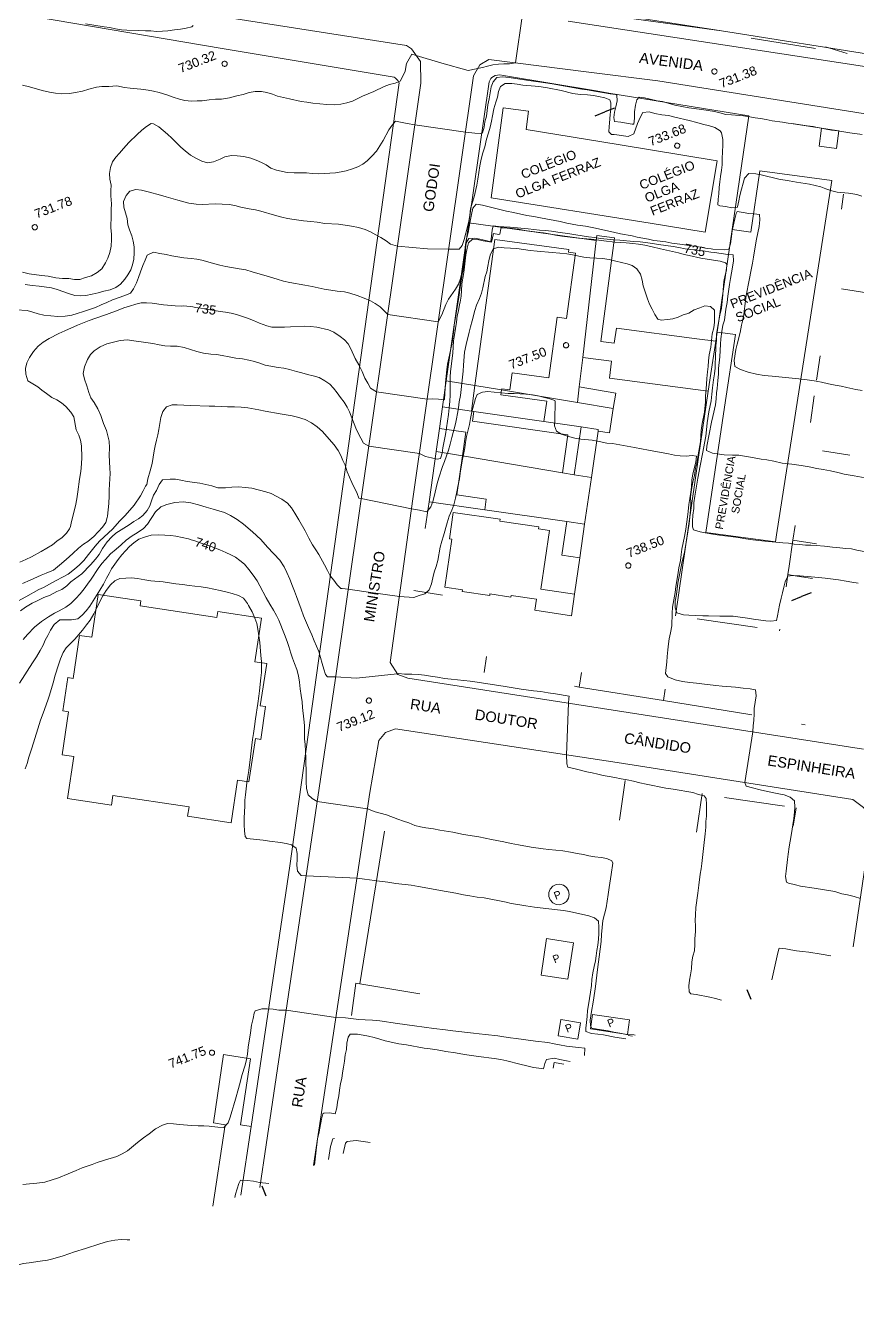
# Model space of a CAD drawing. Header units: millimetres. Extents: x 348 to 2201, y 118 to 1049.
# Drawn here: x 885 to 1044, y 241.7 to 485.9 of the extents above; entities that cross this region are included whole.
import ezdxf
from ezdxf.enums import TextEntityAlignment as Align

# ---------------------------------------------------------------- set-up
doc = ezdxf.new("R2010")
doc.units = ezdxf.units.MM
for name, color, linetype, lineweight in [('100_SIST_VIARIO_MEIO_FIO', 1, 'Continuous', 18), ('108_SEP_FIS_CANT_CENT_ILHA', 7, 'Continuous', 18), ('144_P_DUPLA_ASF_TOP', 7, 'Continuous', 18), ('160_P_SIMP_ASF_TOP', 7, 'Continuous', 18), ('206_MURO_E_MURO_ARRIMO', 7, 'Continuous', 18), ('216_EDIF_NOTAVEL', 2, 'Continuous', 18), ('218_EDIF_NOTAVEL_TOP', 7, 'Continuous', 18), ('220_PISCINA_TOP', 4, 'Continuous', 18), ('600_CURVA_MESTRA', 14, 'Continuous', 18), ('602_CURVA_MESTRA_TOP', 24, 'Continuous', 18), ('604_CURVA_INTERM', 7, 'Continuous', 18), ('606_PTO_COTADO', 9, 'Continuous', 18), ('608_PTO_COTADO_INTERVIA', 9, 'Continuous', 18), ('624_SEGM_CURVA_MESTRA', 14, 'Continuous', 18), ('626_SEGM_CURVA_INTERM', 7, 'Continuous', 18)]:
    doc.layers.add(name, color=color, linetype=linetype, lineweight=lineweight)
doc.layers.add('910_COORD_UTM_COR_ALEGRE', color=7, linetype='Continuous')
doc.styles.add('Style-Arial', font='arial.ttf')

# ---------------------------------------------------------------- blocks, each defined once
blk = doc.blocks.new('SP09')
at = {"color": 0, "linetype": 'Continuous'}
blk.add_lwpolyline([(-0.03, -0.51), (-0.14, -0.49), (-0.24, -0.46), (-0.31, -0.42), (-0.35, -0.39), (-0.42, -0.31), (-0.47, -0.24), (-0.51, -0.15), (-0.52, -0.09), (-0.52, 0.03), (-0.51, 0.11), (-0.48, 0.2), (-0.44, 0.27), (-0.4, 0.33), (-0.32, 0.39), (-0.23, 0.44), (-0.15, 0.48), (-0.1, 0.48), (-0.03, 0.48), (0.08, 0.48), (0.19, 0.44), (0.27, 0.4), (0.35, 0.32), (0.41, 0.23), (0.46, 0.11), (0.48, 0.03), (0.48, -0.03), (0.47, -0.08), (0.44, -0.21), (0.38, -0.3), (0.31, -0.38), (0.23, -0.44), (0.1, -0.49), (0.02, -0.51)], close=True, dxfattribs=at)
blk = doc.blocks.new('SP10')
at = {"color": 0, "linetype": 'Continuous'}
blk.add_lwpolyline([(-0.03, -0.51), (-0.14, -0.49), (-0.24, -0.46), (-0.31, -0.42), (-0.35, -0.39), (-0.42, -0.31), (-0.47, -0.24), (-0.51, -0.15), (-0.52, -0.09), (-0.52, 0.03), (-0.51, 0.11), (-0.48, 0.2), (-0.44, 0.27), (-0.4, 0.33), (-0.32, 0.39), (-0.23, 0.44), (-0.15, 0.48), (-0.1, 0.48), (-0.03, 0.48), (0.08, 0.48), (0.19, 0.44), (0.27, 0.4), (0.35, 0.32), (0.41, 0.23), (0.46, 0.11), (0.48, 0.03), (0.48, -0.03), (0.47, -0.08), (0.44, -0.21), (0.38, -0.3), (0.31, -0.38), (0.23, -0.44), (0.1, -0.49), (0.02, -0.51)], close=True, dxfattribs=at)

msp = doc.modelspace()

# ---------------------------------------------------------------- linework, layer by layer
at = {"layer": '100_SIST_VIARIO_MEIO_FIO'}
for points in [[(929.78, 263.75), (932.23, 280.01), (944.18, 360.62), (960.6, 474.84), (960.49, 478.97), (958.79, 481.38), (957.86, 482.03), (917.1, 488.39)], [(992.65, 476.95), (973.57, 479.35), (971.87, 478.34), (970.67, 476.24), (959.04, 395.35), (954.73, 364.11), (956.17, 361.79), (958.08, 361.11), (1045.14, 347.55)], [(1062.22, 438.38), (1065.43, 460.13), (1064.79, 463.21), (1063.59, 465.31), (1061.89, 466.39), (1005.87, 475.28), (992.65, 476.95)], [(950.86, 339.26), (952.57, 349.19), (953.84, 350.72), (955.75, 351.41), (998.09, 344.96), (1043.14, 337.87), (1045.16, 336.37), (1046.09, 334.64), (1046.4, 331.33), (1043.2, 309.76)], [(940.06, 267.92), (950.86, 339.26)]]:
    msp.add_lwpolyline(points, dxfattribs=at)
at = {"layer": '108_SEP_FIS_CANT_CENT_ILHA'}
for points in [[(987.53, 489.56), (1018.06, 484.84)], [(987.75, 489.02), (1018.06, 484.84)], [(1018.06, 484.84), (1048.56, 480), (1065.28, 476.73), (1065.75, 475.64), (1050.36, 477.25), (988.7, 486.67)], [(1035.97, 481.47), (1023.72, 483.42)], [(1042.07, 480.5), (1037.9, 481.76)]]:
    msp.add_lwpolyline(points, dxfattribs=at)
at = {"layer": '206_MURO_E_MURO_ARRIMO'}
for p, q in [((685.45, 521.71), (922.61, 481.48)), ((922.61, 481.48), (955.11, 476.08)), ((955.11, 476.08), (955.48, 475.97)), ((974.79, 476.3), (974.13, 475.94)), ((975.24, 476.39), (974.79, 476.3)), ((975.65, 476.45), (975.24, 476.39)), ((976.38, 476.29), (975.65, 476.45)), ((994.11, 473.35), (976.38, 476.29)), ((956.46, 474.9), (939.48, 353.42)), ((955.48, 475.97), (955.64, 475.88)), ((955.64, 475.88), (955.84, 475.7)), ((955.84, 475.7), (956.01, 475.54)), ((956.01, 475.54), (956.15, 475.38)), ((956.15, 475.38), (956.46, 474.9)), ((973.61, 475.09), (969.73, 448.17)), ((973.97, 475.75), (973.61, 475.09)), ((974.13, 475.94), (973.97, 475.75)), ((996.47, 472.96), (994.11, 473.35)), ((1023.27, 468.57), (996.47, 472.96)), ((1037.14, 466.26), (1031.73, 467.08)), ((969.73, 448.17), (968.52, 439.71)), ((968.52, 439.71), (965.42, 417.95)), ((965.42, 417.95), (964.71, 412.96)), ((964.13, 408.83), (963.5, 404.42)), ((963.5, 404.42), (962.14, 394.83)), ((962.14, 394.83), (961.41, 389.73)), ((989.97, 359.54), (990.85, 359.4)), ((990.85, 359.4), (1006.93, 356.81)), ((1006.93, 356.81), (1023.83, 354.08)), ((939.48, 353.42), (935.54, 325.21)), ((1033.34, 352.29), (1034.01, 352.18)), ((1018.63, 338.3), (1030.05, 336.6)), ((948.95, 302.68), (953.65, 331.83)), ((935.54, 325.21), (928.13, 275.38)), ((947.33, 296.61), (948.18, 302.81)), ((948.18, 302.81), (948.95, 302.68)), ((942.95, 269.09), (943.29, 271.57)), ((943.29, 271.57), (943.74, 273.02)), ((943.74, 273.02), (944.11, 273.08))]:
    msp.add_line(p, q, dxfattribs=at)
for points in [[(1020.07, 446.86), (1023.27, 468.57)], [(1040.94, 450.74), (1041.35, 453.62)], [(969.73, 448.17), (994.06, 444.79)], [(1040.97, 435.54), (1046.98, 434.6)], [(1016.92, 425.51), (1017.17, 427.24)], [(991.5, 422.41), (990.85, 416.77)], [(1036.2, 418.05), (1036.89, 422.73)], [(970.91, 417.04), (965.42, 417.95)], [(990.51, 413.78), (976.01, 416.19)], [(1009.27, 373.02), (1013.65, 403.32), (1015.51, 415.96)], [(1035.76, 415.07), (1035.01, 409.97)], [(997.32, 412.64), (996.64, 407.97), (994.44, 408.29)], [(984.09, 410.16), (991.2, 409.13)], [(963.5, 404.42), (968.51, 403.58)], [(1042.54, 403.71), (1037.31, 404.53)], [(962.14, 394.83), (972.78, 393.29)], [(1032.11, 390.31), (1031.69, 387.47)], [(1031.69, 387.47), (1030.96, 382.5)], [(1036.19, 386.77), (1031.69, 387.47)], [(990.95, 384.1), (989.94, 377.17)], [(1030.72, 380.89), (1030.38, 378.54)], [(1030.96, 382.5), (1030.72, 380.89)], [(1030.72, 380.89), (1031.68, 380.74)], [(1031.68, 380.74), (1035.44, 380.15)], [(959.23, 377.83), (964.72, 376.95)], [(1024.83, 370.77), (1013.41, 372.42)], [(1029.19, 370.48), (1029.14, 370.15)], [(973.12, 365.24), (972.68, 362.16)], [(990.85, 359.4), (991.25, 362.15)], [(1006.93, 356.81), (1007.24, 358.98)], [(998.51, 333.93), (999.63, 341.52)], [(1013.26, 331.67), (1014.35, 339.03)], [(1031.75, 332.79), (1032.27, 336.29)], [(948.95, 302.68), (960.4, 300.73)], [(1001.04, 292.66), (1000.19, 292.78)]]:
    msp.add_lwpolyline(points, dxfattribs=at)
at = {"layer": '216_EDIF_NOTAVEL'}
for points in [[(1004.37, 448.06), (974.04, 452.9), (976.33, 470.16)], [(976.33, 470.16), (981.16, 469.52), (980.69, 465.96), (998.27, 463.09)], [(998.27, 463.09), (1017.23, 459.99), (1014.88, 446.38), (1004.37, 448.06)], [(1028.52, 388.51), (1039.13, 456.26), (1025.37, 458.09), (1023.62, 446.38), (1020.07, 446.86)], [(1020.07, 446.86), (1017.17, 427.24), (1020.69, 426.78), (1018.62, 412.92)], [(1016.01, 419.36), (1015.51, 415.96), (996.62, 418.46), (997.04, 421.68), (991.5, 422.41), (994.06, 444.79), (994.19, 445.75), (997.59, 445.3), (994.96, 425.48), (997.55, 425.13), (997.94, 428.03), (1013.32, 425.98)], [(1013.32, 425.98), (1016.92, 425.51)], [(1016.92, 425.51), (1016.01, 419.36)], [(1018.62, 412.92), (1015.05, 388.95), (1028.32, 387.19), (1028.52, 388.51)], [(926.19, 262.29), (928.13, 275.38), (926.14, 275.68), (928.05, 288.34), (922.89, 289.12), (920.93, 276.08), (923.21, 275.73), (920.86, 260.13)]]:
    msp.add_lwpolyline(points, dxfattribs=at)
for points in [[(1037.14, 466.26), (1040.48, 465.76), (1040.03, 462.34), (1036.68, 462.79)], [(970.91, 417.04), (976.01, 416.19), (976.04, 416.41), (977.61, 416.19), (978.06, 419.45), (985.02, 418.5), (986.6, 430.08), (988.41, 429.83), (990.12, 442.35), (988.81, 442.53), (988.88, 443.06), (974.74, 444.99)], [(970.24, 412.16), (970.72, 412.09), (984.09, 410.16), (984.63, 414.04), (975.88, 415.24), (976.01, 416.19), (970.91, 417.04)], [(990.85, 416.77), (990.51, 413.78), (997.32, 412.64), (997.82, 415.61)], [(970.72, 412.09), (970.24, 412.16), (964.71, 412.96), (964.13, 408.83), (969.16, 408.1), (968.51, 403.58), (987.64, 400.36), (988.69, 407.62), (970.46, 410.25)], [(993.16, 399.43), (994.44, 408.29), (994.49, 408.65), (991.2, 409.13), (989.87, 399.98)], [(968.51, 403.58), (987.64, 400.36), (989.87, 399.98), (993.16, 399.43), (991.88, 390.53), (988.45, 391.03), (972.78, 393.29), (973.07, 395.31), (967.43, 396.13)], [(989.94, 377.17), (989.34, 373), (982.38, 374.11), (982.68, 376.23), (977.85, 376.93), (977.8, 376.61), (973.79, 377.19), (973.75, 376.91), (968.48, 377.67), (968.52, 377.99), (965.18, 378.47), (966.51, 387.68), (966.05, 387.74), (966.78, 392.76), (975.73, 391.47), (975.67, 391.09), (983.11, 390.01), (983.06, 389.63), (985.16, 389.33), (983.53, 378.09)], [(988.45, 391.03), (991.88, 390.53), (990.95, 384.1), (987.52, 384.59)], [(898.94, 377.12), (907.08, 375.89), (906.94, 374.91), (921.62, 372.69), (921.79, 373.84), (930.14, 372.58), (928.88, 364.24), (931.12, 363.9), (929.9, 355.81), (930.92, 355.65), (929.98, 349.39), (928.98, 349.54), (927.74, 341.28), (925.56, 341.61), (924.34, 333.46), (916.01, 334.72), (916.28, 336.49), (901.72, 338.69), (901.44, 336.82), (893.06, 338.08), (894.27, 346.09), (892.03, 346.43), (893.28, 354.68), (892.18, 354.85), (893.13, 361.2), (894.12, 361.05), (895.36, 369.27), (897.7, 368.92)]]:
    msp.add_lwpolyline(points, close=True, dxfattribs=at)
at = {"layer": '220_PISCINA_TOP'}
for points in [[(988.8, 320.47), (988.42, 321.09), (987.84, 321.52), (987.14, 321.72), (986.42, 321.65), (985.77, 321.32), (985.29, 320.78), (985.03, 320.11), (985.03, 319.38), (985.3, 318.71), (985.79, 318.17), (986.44, 317.85), (987.16, 317.79), (987.85, 317.99), (988.43, 318.43), (988.81, 319.05), (988.94, 319.76)], [(984.62, 311.31), (989.72, 310.53), (988.65, 303.53), (983.55, 304.31)], [(986.8, 292.7), (990.59, 292.09), (991.1, 295.2), (987.31, 295.82)], [(1000.45, 295.76), (993.41, 296.8), (993, 294.05), (1000.04, 293)]]:
    msp.add_lwpolyline(points, close=True, dxfattribs=at)
for points in [[(985.89, 286.51), (986.04, 287.6)], [(986.04, 287.6), (987.92, 287.33)]]:
    msp.add_lwpolyline(points, dxfattribs=at)
at = {"layer": '600_CURVA_MESTRA'}
for points, elevation in [([(896.5, 486.22), (900.09, 485.64), (901.17, 485.47), (902.22, 485.25), (903.37, 485.07), (904.41, 484.96), (906.64, 484.91), (907.94, 484.88), (908.99, 484.83), (910.04, 484.75), (911.19, 484.79), (912.23, 484.85), (913.5, 485.04), (914.66, 485.18), (915.74, 485.37), (916.79, 485.64), (917.05, 485.86)], 730), ([(1006, 444.03), (1005.23, 444.16), (1003.94, 444.34), (1002.5, 444.49), (1001.2, 444.58), (998.62, 444.82), (997.31, 444.91), (996.2, 445.02), (994.91, 445.16), (993.8, 445.36), (992.64, 445.47), (991.42, 445.65), (990.18, 445.86), (989.06, 446.01), (986.78, 446.35), (985.53, 446.54), (984.37, 446.67), (983.25, 446.75), (982.14, 446.86), (981.06, 446.99), (977.63, 447.31), (976.43, 447.36), (975.4, 447.42), (974.39, 447.55), (974.18, 446.75), (974.11, 445.59), (973.96, 444.52), (973.01, 444.77), (971.88, 445.02), (970.88, 445.19), (969.73, 445.15), (969.27, 444.31), (969.09, 443.18), (969.12, 442.51), (968.91, 440.67), (968.72, 439.34), (968.5, 438.41), (968.35, 437.38), (968.15, 436.24), (967.83, 433.93), (967.67, 432.71), (967.29, 430.49), (967.1, 429.31), (966.96, 428.63), (966.89, 427.7), (966.75, 426.68), (966.63, 425.64), (966.43, 424.62), (965.9, 422.28), (965.69, 421.13), (965.53, 420.08), (965.31, 417.53), (965.16, 415.49), (965.11, 414.43), (964.99, 414.28), (963.94, 414.41), (962.83, 414.47), (961.78, 414.42), (952.11, 415.81), (950.95, 416.54), (950.44, 417.48), (949.89, 418.46), (949.38, 419.7), (948.76, 420.99), (948.05, 422.2), (947.19, 424.08), (946.69, 424.99), (945.99, 425.79), (945.16, 426.43), (943.97, 427.23), (942.92, 427.66), (940.72, 428.18), (939.5, 428.33), (938.27, 428.4), (935.65, 428.24), (934.53, 428.2), (933.33, 428.18), (932.12, 428.19), (931.12, 428.44), (929.73, 428.99), (928.58, 429.49), (927.46, 429.91), (925.38, 430.63), (924.31, 430.89), (923.28, 431.05), (922.2, 431.19), (921.86, 431.25)], 735), ([(1017.18, 416.47), (1017.36, 418.02), (1017.45, 419.2), (1017.48, 420.3), (1017.69, 422.5), (1017.83, 424.96), (1017.92, 425.95), (1018.07, 427.36), (1018.28, 428.55), (1018.61, 429.53), (1018.88, 431.64), (1019.09, 432.94), (1019.23, 434.11), (1019.54, 436.34), (1019.76, 437.51), (1020.1, 439.67), (1020.35, 440.9), (1020.26, 442.02), (1019.21, 442.1), (1016.68, 442.45), (1015.96, 442.56)], 735), ([(917.01, 432.06), (916.47, 432.15), (915.25, 432.27), (914.8, 432.24), (913.65, 432.26), (911.43, 432.49), (909.25, 432.77), (908.18, 432.88), (907.16, 432.82), (906.11, 432.59), (904.91, 432.22), (903.85, 431.88), (902.75, 431.46), (900.52, 430.64), (898.47, 429.93), (897.23, 429.5), (894.94, 428.55), (892.52, 427.49), (891.41, 426.98), (889.56, 426.05), (888.38, 425.35), (887.48, 424.58), (886.54, 423.56), (885.77, 422.39), (885.28, 421.41), (885.05, 420.3), (885.1, 419.2), (885.46, 417.96), (886.43, 417.36), (887.4, 416.82), (888.14, 416.14), (889.05, 415.54), (890.08, 414.77), (891.02, 414.32), (891.94, 413.71), (892.75, 413.06), (893.67, 411.95), (894.24, 411.03), (894.69, 408.57), (895.25, 407.57), (895.56, 406.6), (895.75, 405.49), (895.81, 403.3), (895.75, 402.07), (895.58, 400.6), (895.37, 399.15), (895.05, 396.69), (894.84, 395.36), (894.57, 394.03), (893.83, 391.06), (893.65, 390.08), (893.41, 389.64), (892.87, 388.8), (892.05, 387.98), (891.02, 387.27), (890.17, 386.56), (888.05, 385.3), (886.15, 384.28), (885.09, 383.79), (883.94, 383.29)], 735), ([(883.87, 360.13), (886.34, 364), (887.13, 365.17), (887.84, 366.37), (888.38, 367.38), (888.81, 368.34), (889.27, 369.27), (889.78, 370.26), (890.53, 371.37), (891.6, 372.22), (892.76, 372.26), (893.84, 372.26), (895.01, 372.47), (895.89, 373.11), (896.6, 373.94), (897.3, 374.89), (898.58, 376.93), (899.23, 377.89), (899.92, 379.09), (900.49, 380.21), (900.99, 381.08), (901.48, 382), (902.71, 383.76), (903.46, 384.7), (904.17, 385.45), (904.91, 386.27), (905.73, 387), (906.69, 387.64), (907.75, 388.08), (909.02, 388.42), (910.37, 388.49), (911.67, 388.45), (912.78, 388.37), (913.78, 388.24), (916.16, 387.72), (916.71, 387.56)], 740), ([(922.16, 385.63), (923.29, 385.15), (924.25, 384.68), (925.13, 384.2), (926.02, 383.61), (926.85, 382.9), (927.72, 381.9), (928.55, 380.79), (929.32, 379.68), (929.84, 378.78), (931.03, 376.47), (931.69, 375.26), (932.43, 374.11), (933.01, 373.1), (933.46, 372.18), (934.51, 369.43), (935.02, 368.08), (935.34, 367.13), (935.72, 365.88), (936.07, 364.89), (936.46, 363.88), (936.87, 362.75), (937.17, 361.57), (937.39, 360.34), (937.51, 359.05), (937.71, 357.79), (937.87, 356.59), (937.96, 355.47), (938.22, 353.26), (938.33, 352.02), (938.37, 350.84), (938.35, 349.53), (938.45, 348.4), (938.59, 345.86), (938.6, 344.86), (938.67, 343.53), (938.68, 342.51), (938.65, 341.25), (938.71, 339.98), (939.03, 338.79), (939.82, 338.08), (940.76, 337.55), (950.39, 336.11), (951.87, 335.54), (954, 334.94), (956.19, 334.12), (957.25, 333.78), (958.31, 333.42), (959.43, 332.95), (960.52, 332.67), (961.56, 332.49), (962.98, 332.29), (964.21, 332.05), (966.66, 331.67), (968.75, 331.23), (971.64, 330.78), (974.07, 330.24), (976.46, 329.8), (977.82, 329.47), (979.21, 329.26), (981.67, 328.77), (983.96, 328.5), (985.06, 328.35), (987.74, 328.08), (989.19, 327.86), (990.48, 327.58), (991.66, 327.36), (992.65, 327.15), (993.83, 326.95), (995.01, 326.81), (996.13, 326.62), (997.1, 326.18), (997.26, 325.7), (996.93, 323.59), (996.58, 321.05), (996.37, 319.77), (996.18, 318.47), (995.98, 317.22), (995.35, 314.76), (995.1, 312.12), (995.02, 310.75), (994.86, 309.32), (994.33, 305.39), (994.23, 304.31), (993.94, 302.16), (993.54, 299.57), (993.11, 296.98), (992.95, 295.69), (993.01, 294.66)], 740)]:
    msp.add_lwpolyline(points, dxfattribs=dict(at, elevation=elevation))
at = {"layer": '600_CURVA_MESTRA', "flags": 128}
for points, elevation in [([(1009.9, 443.4), (1008.77, 443.59), (1006, 444.03)], 735), ([(1022.42, 403.55), (1021.36, 403.7), (1020.15, 403.72), (1018.57, 403.8), (1016.33, 404.08), (1015.19, 404.61), (1015.21, 405.46), (1015.65, 407.76), (1016.13, 410.02), (1016.35, 411.1), (1016.86, 413.35), (1017, 414.51), (1017.08, 415.64), (1017.18, 416.47)], 735), ([(1043.41, 399.78), (1041.47, 400.11), (1040.27, 400.42), (1038.84, 400.75), (1037.46, 401.02), (1036.24, 401.21), (1034.8, 401.5), (1033.28, 401.77), (1031.49, 402.01), (1029.6, 402.22), (1028.01, 402.57), (1026.68, 402.83), (1025.64, 402.97), (1023.58, 403.33), (1022.42, 403.55)], 735), ([(1000.12, 292.98), (1001.26, 292.9), (1001.53, 292.85)], 740)]:
    msp.add_lwpolyline(points, dxfattribs=dict(at, elevation=elevation))
at = {"layer": '604_CURVA_INTERM', "flags": 128}
for points, elevation in [([(884.47, 474.47), (885.82, 474.14), (888.22, 473.43), (889.63, 473.11), (890.74, 472.94), (891.96, 472.79), (893.43, 472.88), (894.6, 473.06), (895.9, 473.33), (897.12, 473.73), (898.57, 474.07), (899.6, 474.18), (900.98, 474.22), (902.51, 474.31), (903.97, 473.99), (905.01, 473.87), (907.05, 473.73), (908.49, 473.48), (909.48, 473.29), (910.6, 473.03), (912.07, 472.59), (913.26, 472.15), (914.46, 471.79), (915.46, 471.52), (916.76, 471.39), (917.82, 471.47), (918.82, 471.48), (920.13, 471.65), (921.37, 471.76), (922.5, 471.76), (924.01, 472.03), (925.41, 472.4), (926.64, 472.71), (927.8, 473.03), (928.89, 473.27), (930.1, 473.27), (931.13, 473.05), (932.22, 472.73), (933.21, 472.38), (934.33, 472.08), (935.46, 471.84), (937.69, 471.32), (938.8, 471.19), (939.93, 470.99), (942.61, 470.74), (944.05, 470.71), (945.26, 470.82), (946.44, 471.09), (947.51, 471.42), (948.43, 471.82), (949.46, 472.36), (951.58, 473.28), (953.58, 474.19), (954.61, 474.58), (955.64, 474.83), (956.65, 475.22), (957.22, 476.34), (957.58, 477.14), (957.82, 478.62), (958.86, 480.37), (959.7, 480.16), (964.59, 478.69), (969.63, 477.26), (972.35, 477.81), (973.33, 478.12), (974.31, 478.35), (975.42, 478.48), (976.42, 478.54), (977.54, 478.56), (978.68, 478.71), (979.98, 488.01)], 731), ([(884.49, 438.69), (885.72, 438.4), (888.12, 438.1), (889.34, 437.94), (890.8, 437.66), (892.1, 437.48), (893.33, 437.48), (894.37, 437.3), (895.43, 437.3), (896.47, 437.68), (897.64, 438.03), (898.7, 438.65), (899.63, 439.34), (900.33, 440.48), (900.77, 441.39), (901.16, 442.48), (901.42, 443.66), (901.46, 444.94), (901.44, 445.97), (901.35, 447.18), (901.41, 449.64), (901.4, 450.69), (901.46, 451.77), (901.34, 453.28), (901.32, 454.32), (901.41, 455.36), (901.17, 456.48), (901.08, 457.59), (901.25, 458.74), (901.66, 459.78), (902.28, 460.72), (902.97, 461.49), (903.75, 462.38), (904.77, 463.48), (906.37, 465.03), (907.28, 465.86), (908.14, 466.59), (909.03, 467.11), (909.47, 467.07), (910.49, 466.47), (912.17, 465.11), (912.99, 464.36), (913.83, 463.49), (914.73, 462.62), (915.55, 461.89), (916.57, 461.07), (917.61, 460.48), (918.72, 459.95), (919.81, 459.64), (920.97, 459.8), (922.21, 460.33), (923.15, 460.77), (924.4, 460.99), (925.49, 460.98), (926.77, 460.81), (928.08, 460.53), (929.12, 460.15), (930.1, 459.7), (930.99, 459.22), (931.94, 458.58), (932.97, 458.23), (935.06, 457.78), (936.37, 457.73), (938.71, 457.73), (939.78, 457.58), (940.96, 457.52), (942.09, 457.57), (944.26, 457.72), (945.33, 457.89), (946.3, 458.11), (947.5, 458.47), (948.51, 458.85), (949.5, 459.39), (950.32, 460.01), (951.23, 460.86), (952.08, 461.86), (953.36, 463.89), (954.49, 465.91), (955.09, 466.84), (955.76, 467.56), (957.95, 467.13), (959.45, 466.87), (969.12, 465.48), (970.9, 465.29), (971.94, 465.2), (972.34, 465.35), (972.7, 466.43), (972.83, 467.44), (973.11, 468.56), (973.26, 469.63), (973.38, 470.73), (973.63, 471.85), (974.04, 474.16), (974.41, 475.1), (975.13, 475.96), (976.16, 476.08), (977.44, 475.95), (978.69, 475.73), (981.2, 475.33), (984.83, 474.83), (986.08, 474.66), (987.1, 474.47), (988.15, 474.3), (991.32, 473.71), (992.35, 473.57), (994.16, 473.23)], 732), ([(994.54, 472.29), (993.56, 472.49), (992.41, 472.62), (991.01, 472.7), (989.62, 472.87), (987.42, 473.42), (984.8, 473.94), (983.6, 474.13), (982.42, 474.26), (980.06, 474.47), (978.99, 474.63), (977.94, 474.81), (976.71, 474.81), (975.81, 474.18), (975.42, 473.24), (975.2, 472.17), (974.88, 471.19), (974.54, 469.94), (974.26, 468.62), (974.09, 467.59), (973.82, 466.42), (973.49, 465.34), (973.15, 464.17), (972.78, 462.68), (972.44, 461.52), (972.11, 460.31), (971.82, 459.06), (971.49, 456.5), (971.3, 455.32), (970.79, 453.1), (970.37, 451.93), (970.04, 450.8), (969.91, 449.61), (969.75, 448.46), (969.16, 446.19), (968.87, 444.99), (968.5, 443.83), (967.89, 443.09), (966.81, 443.1), (965.9, 443.11), (961.84, 443.17), (956.12, 443.71), (954.75, 444.04), (953.96, 444.71), (952.95, 445.31), (951.96, 445.84), (950.96, 446.42), (949.95, 446.88), (948.66, 447.25), (947.31, 447.52), (946.13, 447.73), (944.82, 447.86), (942.21, 448.03), (940.78, 448.25), (939.55, 448.42), (938.17, 448.54), (936.39, 448.78), (935.12, 449), (934.01, 449.25), (932.6, 449.62), (929.99, 450.36), (928.99, 450.6), (927.78, 450.85), (926.18, 451.15), (925.03, 451.46), (923.97, 451.65), (922.63, 451.74), (921.26, 451.77), (918.82, 451.66), (917.67, 451.69), (916.23, 451.93), (914.12, 452.47), (911.92, 453.09), (910.84, 453.42), (908.5, 454.06), (907.21, 454.38), (906.14, 454.54), (905, 454.21), (904.25, 453.36), (903.73, 452.25), (903.8, 451.16), (904.45, 448.98), (904.57, 447.75), (904.88, 446.78), (905.32, 445.67), (905.59, 444.65), (905.78, 443.57), (905.82, 442.4), (905.74, 441.2), (905.49, 440.11), (905.14, 439.14), (904.61, 438.21), (904.02, 437.38), (903.17, 436.42), (902.3, 435.77), (901.2, 435.34), (900, 435.08), (898.9, 434.76), (897.75, 434.48), (896.53, 434.26), (895.53, 434.2), (894.43, 434.28), (893.43, 434.54), (891.11, 435.38), (890.01, 435.73), (887.64, 436.04), (886.3, 436.18), (884.99, 436.37)], 733), ([(996.6, 467.21), (996.75, 468.85), (996.88, 469.85), (996.87, 471.06), (996.68, 471.65), (995.71, 472.03), (994.54, 472.29)], 733), ([(1044.86, 453.25), (1043.9, 453.54), (1043.5, 453.62), (1042.32, 453.79), (1040.16, 453.99), (1039.11, 454.27), (1037.95, 454.63), (1036.99, 455.02), (1035.91, 455.3), (1034.87, 455.52), (1032.36, 455.91), (1030.98, 456.17), (1028.96, 456.51), (1025.63, 457.3), (1024.57, 457.53), (1023.24, 457.56), (1022.44, 456.7), (1022.15, 455.72), (1021.84, 454.6), (1021.54, 453.35), (1021.36, 452.35), (1021.09, 451.22), (1021.01, 451.09), (1019.95, 451.02), (1018.88, 451.25), (1017.68, 451.42), (1017.36, 451.58), (1017.38, 452.66), (1017.51, 453.69), (1017.59, 454.88), (1017.7, 455.98), (1017.83, 456.99), (1018.05, 458.22), (1018.18, 459.24), (1018.18, 460.43), (1018.23, 461.7), (1018.3, 462.97), (1018.29, 464.05), (1018.04, 465.33), (1017.77, 465.75), (1016.74, 466.37), (1015.71, 466.7), (1014.39, 467.01), (1013.31, 467.3), (1011.84, 467.72), (1009.1, 468.37), (1007.92, 468.64), (1006.61, 468.81), (1005.31, 469.04), (1004.18, 469.34), (1002.99, 469.21), (1002.48, 468.28), (1001.99, 467.13), (1001.27, 465.17), (1000.22, 464.67), (998.03, 464.97), (997.49, 465)], 733), ([(997.49, 465), (997.02, 465.04), (996.52, 465.57), (996.55, 466.58), (996.6, 467.21)], 733), ([(1005.73, 444.71), (1005.1, 444.79), (1004.1, 445), (1001.93, 445.4), (1000.96, 445.63), (998.76, 446.06), (997.37, 446.34), (993.65, 447.16), (992.03, 447.48), (990.5, 447.71), (988.48, 448.11), (987.18, 448.41), (983.46, 449.08), (982.17, 449.35), (980.82, 449.54), (978.28, 450.09), (976.93, 450.36), (975.69, 450.71), (973.38, 451.26), (972.39, 451.54), (971.17, 451.73), (970.5, 450.93), (970.25, 449.75), (970, 448.47), (969.63, 446.27), (969.32, 445.08), (969.08, 444.02), (968.96, 442.8), (968.92, 441.76), (968.8, 440.72), (968.64, 439.69), (968.18, 437.53), (967.76, 436.44), (967.23, 435.45), (965.88, 433.53), (965.37, 432.54), (964.6, 430.56), (963.9, 429.2), (954.24, 430.59), (952.82, 432.07), (951.85, 432.75), (950.95, 433.22), (949.72, 433.77), (948.39, 434.27), (947.04, 434.68), (946, 434.95), (944.6, 435.08), (943.4, 435.28), (942.08, 435.48), (939.84, 435.97), (938.43, 436.25), (935.53, 436.71), (934.33, 437.01), (933.1, 437.36), (930.6, 438.14), (929.41, 438.44), (928.35, 438.8), (927.12, 439.13), (925.85, 439.38), (923.33, 439.81), (922.15, 440.05), (920.98, 440.34), (919.89, 440.67), (918.75, 440.98), (917.77, 441.22), (916.7, 441.32), (915.29, 441.43), (913.02, 441.84), (911.92, 442.06), (910.68, 442.27), (909.51, 442.51), (908.3, 441.98), (907.93, 441), (907.47, 439.97), (906.98, 438.78), (906.62, 437.71), (906.25, 436.66), (905.68, 435.55), (905.09, 434.7), (904.02, 434.28), (901.68, 433.41), (900.6, 432.89), (899.47, 432.46), (898.41, 431.95), (896.11, 431.2), (894.92, 430.8), (893.89, 430.51), (892.6, 430.28), (891.22, 430.23), (888.52, 430.47), (887.46, 430.73), (886.42, 431.09), (885.38, 431.38), (883.23, 431.52)], 734), ([(1006.36, 443.16), (1004.8, 443.54), (1003.39, 443.86), (1002.18, 444.07), (1001.09, 444.21), (999.8, 444.33), (998.74, 444.37), (997.65, 444.48), (995.52, 444.71), (993.1, 445.01), (990.69, 445.19), (987.5, 445.6), (986.31, 445.76), (985.12, 446.03), (984, 446.22), (982.81, 446.39), (980.45, 446.69), (979.24, 446.93), (976.99, 447.16), (975.92, 447.19), (975.87, 447.01), (975.69, 445.97), (975.45, 445.94), (974.44, 446.09), (974.08, 444.42), (972.47, 444.7), (971.42, 444.94), (970.42, 445.01), (969.66, 444.31), (969.43, 443.3), (969.2, 442.03), (969.03, 440.85), (968.91, 439.73), (968.77, 438.68), (968.59, 437.59), (968.43, 436.42), (968.33, 435.22), (968.29, 434.1), (968.12, 432.95), (967.96, 432.51), (967.75, 431.34), (967.55, 430.34), (967.37, 429.18), (967.03, 426.74), (966.84, 425.56), (966.69, 423.22), (966.24, 419.74), (966.16, 418.65), (966.15, 417.55), (966.19, 416.29), (966.17, 415.28), (966.11, 414.02), (965.96, 412.76), (965.86, 411.51), (965.65, 410.23), (965.29, 407.69), (965.06, 406.43), (964.8, 405.16), (964.67, 404.08), (964.31, 403.06), (963.67, 402.98), (962.6, 403.24), (961.46, 403.45), (960.29, 404.03), (950.62, 405.42), (949.6, 406.04), (949.08, 406.96), (948.63, 407.93), (948.15, 408.92), (946.95, 412.02), (946.49, 412.92), (945.92, 413.85), (945.22, 414.74), (944.57, 415.63), (943.88, 416.54), (943.16, 417.33), (942.25, 417.93), (941.14, 418.56), (940.02, 418.9), (938.9, 419.17), (937.82, 419.48), (936.83, 419.71), (935.46, 420.09), (934.41, 420.34), (933.29, 420.51), (930.8, 420.96), (929.81, 421.3), (928.76, 421.61), (927.68, 421.91), (926.49, 422.13), (925.23, 422.3), (923.92, 422.52), (922.6, 422.79), (921.5, 422.99), (920.46, 423.03), (919.05, 423.26), (917.79, 423.52), (915.36, 424.32), (913.99, 424.56), (912.76, 424.54), (911.65, 424.65), (910.55, 424.83), (909.34, 425.06), (908.02, 425.24), (905.76, 425.61), (904.54, 425.8), (903.11, 425.65), (900.58, 425), (899.29, 424.44), (898.13, 423.7), (897.43, 422.95), (896.9, 422.04), (896.33, 420.62), (896.06, 419.33), (896.32, 418.28), (896.78, 417.01), (897.12, 415.73), (897.54, 414.69), (898.17, 413.77), (898.88, 412.59), (899.42, 411.31), (899.95, 409.78), (900.53, 408.45), (901.03, 406.4), (901.06, 405.1), (901.03, 403.7), (901.17, 401.26), (901.2, 400.25), (901.15, 399.22), (901.06, 398.16), (901, 397.05), (900.99, 395.97), (900.95, 394.48), (900.71, 392.04), (900.62, 391.84), (900.38, 390.84), (899.74, 389.95), (898.09, 388.21), (896.96, 387.23), (896.09, 386.69), (895.13, 385.96), (894.05, 384.96), (892.83, 383.77), (891.56, 382.68), (890.37, 381.75), (888.97, 381.14), (888.02, 380.8), (885.9, 379.82), (884.46, 379.19)], 736), ([(1010.04, 444.06), (1008.51, 444.27), (1007.42, 444.49), (1005.73, 444.71)], 734), ([(1011.38, 430.77), (1010.73, 430.54), (1009.77, 430.1), (1008.76, 429.77), (1007.72, 429.66), (1006.53, 429.55), (1005.89, 429.76), (1005.29, 430.65), (1004.75, 431.62), (1004.24, 432.6), (1003.86, 433.6), (1003.05, 436.07), (1002.9, 437.21), (1002.58, 438.33), (1001.83, 439.34), (1000.99, 439.96), (1000.02, 440.28), (997.81, 440.84), (996.58, 441.11), (995.29, 441.3), (994.14, 441.41), (992.87, 441.44), (991.74, 441.57), (989.53, 442.03), (988.46, 442.21), (987.13, 442.34), (985.65, 442.45), (982.78, 442.74), (981.45, 442.88), (978.92, 443.23), (976.5, 443.39), (975.45, 443.47), (974.38, 443.15), (974.26, 442.95), (973.83, 441.94), (973.55, 440.9), (973.39, 439.83), (973.2, 438.8), (972.86, 437.86), (972.4, 435.75), (972.2, 434.71), (971.8, 433.65), (971.23, 432.38), (970.89, 431.4), (970.37, 429.44), (970.07, 428.28), (969.83, 427.25), (969.24, 424.89), (968.92, 423.4), (968.75, 420.94), (968.69, 419.8), (968.53, 418.66), (968.13, 415.16), (967.93, 413.95), (967.78, 412.77), (967.56, 411.7), (967.41, 410.68), (967.21, 409.69), (966.47, 407.12), (966.2, 405.86), (965.84, 404.67), (965.09, 402.51), (964.71, 401.57), (963.99, 399.37), (963.71, 398.33), (963.12, 395.85), (962.86, 394.88), (962.49, 393.84), (961.72, 392.92), (961.39, 392.99), (960.3, 393.19), (958.78, 393.48), (949.19, 395.44), (948.72, 395.49), (948.38, 396.43), (947.38, 398.48), (946.53, 400.57), (946.11, 401.8), (945.68, 402.73), (945.29, 403.65), (944.81, 404.64), (944.04, 405.71), (942.64, 407.32), (941.78, 408.23), (940.76, 409.13), (939.69, 409.9), (938.49, 410.53), (937.02, 410.99), (935.99, 411.23), (933.71, 411.66), (930.85, 412.11), (929.61, 412.4), (927.5, 412.77), (926.27, 412.92), (924.99, 413), (923.65, 412.97), (921.21, 413.08), (920.11, 413.07), (916.61, 413.2), (915.26, 413.29), (914.04, 413.35), (913.03, 413.33), (912, 412.97), (911.29, 412.1), (910.91, 410.91), (910.49, 408.66), (910.32, 407.64), (910.09, 406.6), (909.82, 405.53), (909.62, 404.54), (909.23, 402.14), (908.87, 400.73), (908.4, 399.19), (908.24, 398.15), (907.97, 397.82), (907.52, 396.88), (907.01, 395.95), (905.77, 394.15), (904.06, 392.18), (903.08, 391.15), (901.68, 389.61), (900.9, 388.9), (899.19, 387.28), (898.32, 386.35), (897.06, 384.72), (896.18, 383.59), (895.38, 382.79), (894.37, 381.94), (893.18, 381), (892.13, 380.4), (890.87, 379.79), (889.62, 379.07), (888.48, 378.44), (887.57, 378.02), (885.1, 376.64), (882.72, 375.34)], 737), ([(1016.52, 418.1), (1016.71, 419.29), (1016.82, 420.35), (1016.82, 421.41), (1016.89, 422.27), (1016.97, 424.61), (1017.06, 425.7), (1017.1, 426.77), (1017.25, 428), (1017.73, 430.47), (1018.02, 431.84), (1018.31, 434.43), (1018.49, 436.94), (1018.74, 438.13), (1018.98, 439.12), (1019.06, 440.26), (1018.78, 440.5), (1017.75, 440.82), (1016.49, 440.98), (1014.1, 441.42), (1011.86, 441.89), (1010.88, 442.11), (1009.83, 442.38), (1006.36, 443.16)], 736), ([(1015.47, 420.7), (1015.54, 421.76), (1015.69, 422.94), (1016, 424.4), (1016.27, 426.91), (1016.55, 428.04), (1016.69, 429.16), (1016.72, 430.19), (1016.66, 431.42), (1015.93, 432.14), (1014.86, 432.28), (1013.88, 431.87), (1012.8, 431.49), (1011.76, 430.9), (1011.38, 430.77)], 737), ([(1031.69, 380.71), (1030.7, 380.58), (1030.62, 380.5), (1030.21, 379.49), (1029.92, 378.48), (1029.66, 377.4), (1029.44, 376.39), (1029.1, 375.07), (1028.72, 373), (1028.54, 372.13), (1027.48, 372), (1026.47, 372.08), (1024.12, 372.38), (1023, 372.57), (1021.62, 372.77), (1020.29, 372.92), (1019.08, 372.98), (1017.7, 372.96), (1015.54, 373.03), (1014.44, 373.04), (1011.79, 373.13), (1010.77, 373.21), (1009.5, 373.56), (1009.17, 374.54), (1009.19, 375.83), (1009.4, 377.09), (1009.7, 379.25), (1010.26, 382.12), (1010.45, 383.11), (1010.93, 385.19), (1011.23, 386.66), (1011.62, 389.1), (1011.82, 390.62), (1012.08, 393.28), (1012.14, 394.57), (1012.12, 395.76), (1012.27, 397.19), (1012.57, 398.55), (1012.89, 399.87), (1013.08, 401.22), (1013.36, 402.53), (1013.6, 403.78), (1014, 406.3), (1014.09, 407.44), (1014.13, 408.47), (1014.33, 409.78), (1014.8, 411.95), (1014.85, 412.68), (1014.99, 413.86), (1014.97, 414.93), (1015.14, 417.28), (1015.2, 418.4), (1015.38, 419.64), (1015.47, 420.7)], 737), ([(1029.12, 387.03), (1026.32, 387.31), (1024.02, 387.57), (1022.68, 387.75), (1021.22, 388), (1019.8, 388.18), (1018.65, 388.3), (1017.66, 388.43), (1016.38, 388.65), (1014.94, 388.87), (1013.96, 389.07), (1012.71, 389.43), (1012.46, 390.03), (1012.47, 391.09), (1012.58, 392.28), (1012.73, 393.56), (1012.76, 394.61), (1012.94, 395.89), (1013.52, 399.33), (1013.98, 401.7), (1014.38, 404.01), (1015.05, 407.38), (1015.18, 408.56), (1015.3, 409.9), (1015.62, 411.99), (1016.03, 414.13), (1016.19, 415.37), (1016.33, 416.63), (1016.52, 418.1)], 736), ([(949.71, 377.65), (946.69, 378.08), (945.53, 378.21), (945.28, 378.22), (944.6, 378.96), (943.93, 379.8), (943.28, 380.65), (942.71, 381.68), (942.18, 382.75), (941.09, 384.75), (940.5, 385.63), (939.85, 386.57), (939.19, 387.87), (938.45, 389.26), (937.25, 391.37), (936.48, 392.65), (935.83, 393.64), (935.07, 394.54), (934.04, 395.34), (931.97, 396.41), (930.95, 396.74), (928.27, 397.41), (926.99, 397.55), (925.82, 397.65), (924.43, 397.64), (923.24, 397.51), (921.78, 397.51), (920.67, 397.87), (919.47, 398.14), (918.32, 398.38), (915.9, 398.69), (914.73, 398.94), (913.67, 399.13), (912.66, 399.17), (911.23, 399), (910.57, 398.11), (910.05, 396.99), (909.52, 396.06), (909.08, 394.98), (908.76, 394.03), (908.3, 393.13), (907.47, 392.18), (906.65, 391.56), (905.76, 391.03), (904.83, 390.39), (902.32, 388.83), (901.52, 388.14), (900.66, 387.15), (899.75, 385.87), (899.11, 384.72), (898.42, 383.85), (897.48, 382.75), (895.82, 381.03), (893.71, 379.54), (892.91, 378.77), (891.99, 378.07), (891.03, 377.64), (889.73, 376.98), (888.53, 376.51), (887.23, 375.91), (886.31, 375.42), (885.04, 374.67), (884.07, 374)], 738), ([(1018.03, 299.55), (1016.86, 299.88), (1015.79, 300.14), (1013.22, 300.62), (1012.16, 300.76), (1011.82, 301.15), (1011.76, 302.26), (1011.93, 303.35), (1012.12, 304.37), (1012.27, 305.51), (1012.36, 306.86), (1012.54, 307.92), (1012.84, 309), (1012.92, 310.15), (1012.92, 311.25), (1013.07, 312.68), (1013.05, 313.75), (1013.02, 314.75), (1013.06, 315.87), (1013.14, 317.25), (1013.48, 320), (1013.71, 321.55), (1013.95, 323.62), (1014.13, 324.64), (1014.29, 325.66), (1014.67, 329.11), (1014.91, 331.31), (1015.03, 332.58), (1015.06, 333.72), (1015.15, 334.74), (1015.19, 336.94), (1015.11, 338.11), (1014.69, 338.63), (1013.66, 338.85), (1012.55, 339.23), (1008.8, 339.86), (1007.38, 340.08), (1003.62, 340.81), (1002.4, 341.07), (1001.21, 341.41), (1000, 341.68), (998.84, 341.86), (997.62, 342.09), (996.54, 342.31), (995.4, 342.51), (994.38, 342.74), (993.32, 343.02), (992.31, 343.22), (990.05, 343.77), (988.65, 344.1), (988.47, 344.71), (988.44, 346.43), (988.79, 356.33), (988.88, 357.24), (988.89, 357.66), (986.31, 358.07), (984.89, 358.29), (983.48, 358.54), (982.1, 358.7), (979.74, 359), (976.31, 359.58), (974.21, 359.9), (971.36, 360.35), (970, 360.54), (966.39, 360.88), (965.11, 361.01), (963.76, 361.26), (962.45, 361.45), (961.27, 361.67), (960.16, 361.79), (958.87, 361.88), (957.46, 361.88), (956.35, 361.98), (956.08, 361.94), (948.27, 361.07), (944.29, 361.33), (943.93, 361.36), (942.77, 361.38), (942.34, 361.81), (942.01, 362.81), (941.75, 363.87), (941.38, 365.03), (941.06, 366.17), (940.2, 368.25), (939.77, 369.4), (939.1, 370.81), (938.16, 373.02), (937.68, 374.31), (936.83, 376.73), (936.45, 377.73), (936.04, 378.71), (935.54, 380), (934.97, 381.31), (934.45, 382.36), (933.65, 383.68), (931.3, 386.13), (929.98, 387.58), (928.39, 389.07), (926.7, 390.51), (925.45, 391.41), (924.18, 392.21), (923.07, 392.76), (920.89, 393.41), (919.56, 393.79), (918.11, 394.24), (916.64, 394.64), (915.13, 394.8), (913.55, 394.65), (912.07, 394.32), (910.88, 393.85), (909.86, 392.92), (908.34, 390.51), (907.55, 389.74), (906.39, 388.9), (905.39, 388.33), (904.26, 387.48), (903.29, 386.57), (902.33, 385.76), (901.3, 384.85), (900.32, 383.8), (899.63, 383), (898.95, 382.05), (897.58, 380.05), (896.91, 379.05), (896.25, 378.15), (895.51, 377.25), (894.65, 376.3), (893.68, 375.39), (892.76, 374.68), (891.47, 373.96), (890.55, 373.53), (889.4, 372.83), (888.11, 371.92), (886.78, 370.83), (885.44, 369.44), (884.61, 368.52)], 739), ([(1046.3, 385.12), (1043.87, 385.59), (1042.87, 385.81), (1041.8, 385.89), (1040.63, 386.02), (1039.26, 386.14), (1037.74, 386.3), (1036.13, 386.43), (1035.1, 386.54), (1034.08, 386.54), (1032.95, 386.62), (1031.91, 386.73), (1030.83, 386.89), (1029.72, 386.97), (1029.12, 387.03)], 736), ([(999.72, 292.12), (997.66, 292.45), (995.49, 292.92), (994.4, 293.07), (993.17, 293.18), (992.08, 293.54), (992.13, 294.2), (992.25, 295.27), (992.33, 296.4), (992.44, 297.57), (992.64, 298.64), (992.99, 301.04), (993.16, 302.33), (993.26, 303.46), (993.43, 304.74), (993.7, 305.99), (993.94, 307.03), (994.07, 308.02), (994.18, 309.02), (994.37, 310.08), (994.52, 311.19), (994.58, 312.29), (994.57, 313.47), (994.52, 314.67), (993.74, 315.3), (992.65, 315.63), (988.96, 316.46), (987.83, 316.66), (985.02, 316.98), (982.31, 317.34), (980.65, 317.57), (979.13, 317.82), (977.85, 318.05), (976.85, 318.29), (972.67, 319.08), (971.31, 319.26), (969.91, 319.47), (968.7, 319.69), (967.24, 320.02), (966.15, 320.16), (965.05, 320.35), (963.99, 320.56), (960.12, 321.24), (958.73, 321.5), (955.83, 321.87), (954.28, 322.09), (952.65, 322.29), (949.78, 322.69), (948.39, 322.89), (938.65, 323.3), (937.73, 323.35), (937.01, 324.23), (936.88, 325.34), (936.96, 326.51), (936.95, 327.58), (936.78, 328.6), (935.86, 329.26), (934.84, 329.48), (933.76, 329.68), (931.65, 329.93), (930.45, 330.13), (927.32, 330.45), (927.03, 330.83), (926.87, 331.92), (926.83, 333.06), (926.83, 334.38), (926.86, 335.5), (926.94, 336.67), (926.96, 337.77), (927.06, 338.79), (927.35, 341.08), (927.52, 342.27), (927.72, 343.46), (928, 346.08), (928.16, 347.18), (928.42, 349.34), (928.58, 350.54), (928.77, 351.83), (928.97, 353.31), (929.43, 356.23), (929.63, 357.66), (929.72, 358.66), (930.02, 361.14), (930.12, 362.15), (930.13, 363.27), (930.11, 364.3), (930.03, 365.46), (929.81, 367.94), (929.43, 370.47), (929.21, 371.52), (928.88, 372.55), (928.34, 373.75), (927.67, 375.02), (927.43, 375.4), (926.68, 376.38), (925.72, 376.87), (924.55, 377.26), (923.58, 377.54), (922.22, 377.84), (919.78, 378.34), (918.59, 378.55), (917.4, 378.68), (916.31, 378.84), (915.06, 379.01), (913.78, 379.15), (911.35, 379.49), (909.01, 379.72), (907.83, 379.87), (906.42, 380.12), (905.3, 380.25), (904.23, 380.23), (903.08, 380.12), (902.1, 379.68), (901.27, 378.91), (900.46, 377.87), (899.83, 376.85), (899.21, 375.75), (898.7, 374.64), (898.1, 373.42), (897.37, 372.18), (896.72, 371.3), (895.92, 370.28), (894.43, 368.54), (892.79, 366.91), (892.22, 366.02), (891.71, 364.82), (891.31, 363.67), (890.7, 361.65), (890.32, 360.19), (889.63, 357.86), (889.32, 356.9), (888.38, 354.42), (887.89, 353.04), (887.36, 351.39), (886.82, 349.57), (886.25, 347.72), (885.69, 346.01), (885.33, 344.76), (885, 343.76)], 741), ([(1044.13, 379.25), (1042.93, 379.47), (1041.85, 379.63), (1040.37, 379.89), (1037.87, 380.23), (1036.56, 380.37), (1033.01, 380.65), (1031.8, 380.72), (1031.69, 380.71)], 737), ([(1038.91, 308.02), (1037.05, 308.34), (1034.72, 308.69), (1033.51, 308.84), (1032.37, 309), (1031.3, 309.19), (1030.31, 309.34), (1029.08, 309.45), (1028.92, 309.09), (1028.64, 308), (1027.62, 303.44)], 739), ([(991.86, 288.93), (991.9, 290.38), (990.73, 290.48), (988.41, 290.77), (987.1, 290.98), (986.05, 291.21), (984.85, 291.44), (982.51, 291.72), (980.21, 292.01), (978.81, 292.24), (977.7, 292.36), (976.46, 292.52), (975.28, 292.72), (972.94, 292.98), (971.72, 293.09), (970.61, 293.21), (966.68, 293.66), (965.3, 293.85), (963.07, 294.1), (959.36, 294.65), (956.09, 295.09), (952.73, 295.57), (951.34, 295.69), (949.95, 295.75), (948.7, 295.85), (946.21, 296.17), (944.34, 296.2), (934.84, 297.62), (933.47, 297.6), (932.33, 297.79), (931.22, 297.91), (930.2, 297.89), (928.91, 297.49), (928.7, 297.06), (928.51, 296.02), (928.24, 294.76), (928.01, 293.29), (927.55, 290.58), (927.45, 289.24), (927.27, 288.21), (927.02, 287.14), (926.38, 285.12), (926.1, 284.08), (925.76, 282.65), (925.15, 280.61), (924.87, 279.54), (924.47, 278.28), (924.16, 277.2), (923.77, 276.09), (922.9, 275.22), (921.81, 275.29), (920.66, 275.39), (920.16, 275.47), (919.14, 275.53), (918, 275.54), (916.77, 275.6), (914.43, 275.79), (913.32, 275.89), (912.15, 275.96), (911.19, 275.67), (909.9, 274.92), (908.69, 274), (907.57, 273.23), (906.41, 272.35), (905.3, 271.39), (904.5, 270.74), (903.53, 270.15), (902.51, 269.68), (900.1, 268.95), (898.75, 268.52), (897.75, 268.13), (895.84, 267.47), (894.7, 267), (893.16, 266.32), (891.34, 265.6), (888.73, 264.74), (887.18, 264.53), (885.81, 264.4), (884.52, 264.32)], 742), ([(940.27, 268), (940.45, 269.74), (940.57, 270.87), (940.7, 271.88), (940.82, 273.02), (941.13, 274.34), (941.62, 276.77), (941.85, 277.78), (942.05, 277.93), (943.12, 277.98), (944.19, 277.78), (944.5, 278.95), (944.64, 280.02), (944.89, 281.25), (945.03, 282.35), (945.25, 283.59), (945.47, 284.57), (945.61, 285.63), (945.81, 286.74), (945.98, 287.87), (946.13, 289.1), (946.35, 290.09), (946.46, 291.32), (946.7, 292.45), (947.1, 293.04), (948.5, 293.07), (949.56, 292.82), (950.59, 292.65), (951.64, 292.43), (952.75, 292.1), (953.79, 291.76), (956.38, 291.18), (957.85, 290.99), (961.21, 290.38), (962.35, 290.24), (963.72, 290.04), (965.37, 289.75), (967.19, 289.46), (968.92, 289.12), (971.58, 288.74), (974.56, 288.38), (975.87, 288.2), (977.04, 287.93), (979.48, 287.3), (980.82, 287), (982.08, 286.69), (983.1, 286.52), (984.01, 286.42), (984.25, 287.45), (984.6, 288.18), (986.05, 288.44), (987.16, 288.22), (988.43, 287.93), (989.12, 287.82)], 743), ([(950.92, 272.32), (948.23, 272.69), (946.48, 272.54), (946.18, 272.21), (945.75, 270.23)], 744), ([(925.04, 261.82), (925.15, 262.45), (925.47, 263.44), (925.79, 264.5), (926.09, 265.15), (927.38, 265.07), (928.59, 264.94), (929.77, 264.7), (931.54, 264.46)], 743), ([(875.56, 241.75), (875.87, 243.23), (876.4, 244.46), (877.3, 245.58), (878.21, 246.41), (879.34, 247.15), (880.63, 247.86), (881.97, 248.36), (883.32, 248.84), (884.58, 249.19), (885.73, 249.33), (887.86, 249.65), (889.26, 249.84), (890.26, 250.06), (892.21, 250.66), (894.4, 251.42), (896.47, 252.04), (899.21, 252.98), (900.72, 253.43), (902.08, 253.68), (903.29, 253.78), (904.48, 253.71), (905, 253.69)], 743)]:
    msp.add_lwpolyline(points, dxfattribs=dict(at, elevation=elevation))
at = {"layer": '604_CURVA_INTERM'}
for points, elevation in [([(994.16, 473.23), (994.53, 473.16), (995.67, 472.99), (996.73, 472.78), (997.76, 472.66), (998.03, 472.57), (998.09, 471.48), (997.82, 470.33), (997.6, 469.28), (997.43, 468.28), (997.61, 467.52), (998.82, 467.38), (1000.94, 466.98), (1001.27, 467.03), (1001.38, 468.17), (1001.42, 469.38), (1001.59, 470.61), (1001.86, 471.65), (1002.31, 472.2), (1003.32, 472.01), (1005.72, 471.44), (1006.78, 471.31), (1009.11, 470.64), (1011.81, 470.13), (1014.27, 469.81), (1016.69, 469.42), (1017.7, 469.19), (1018.83, 468.88), (1019.95, 468.76), (1022.25, 468.59), (1023.44, 468.41), (1024.44, 468.23), (1025.45, 468.12), (1026.59, 467.91), (1027.68, 467.67), (1029.68, 467.38), (1030.8, 467.23), (1031.94, 467.1), (1034.37, 466.72), (1035.53, 466.53), (1036.03, 466.42), (1037.05, 466.24), (1038.05, 466.04), (1039.07, 465.88), (1040.28, 465.74), (1041.43, 465.56), (1042.53, 465.33), (1044.92, 465.03)], 732), ([(1023.07, 435.92), (1023.96, 440.45), (1024.17, 441.61), (1024.52, 443.96), (1024.7, 445.01), (1025.2, 447.44), (1025.35, 448.69), (1025.32, 449.71), (1024.29, 449.85), (1023.26, 449.96), (1022.18, 450.14), (1021.05, 450.28), (1020.81, 449.9), (1020.56, 448.9), (1020.07, 446.67), (1019.92, 445.51), (1019.78, 444.12), (1019.42, 443.1), (1018.58, 442.96), (1016.35, 443.13), (1016.07, 443.16)], 734), ([(1044.93, 416.06), (1043.73, 416.28), (1041.95, 416.69), (1040.87, 416.91), (1039.78, 417.09), (1038.49, 417.34), (1037.14, 417.66), (1035.75, 417.94), (1034.37, 418.16), (1032.79, 418.35), (1027.71, 418.82), (1026.21, 418.99), (1024.71, 419.21), (1023.11, 419.6), (1021.63, 420.12), (1020.58, 420.71), (1020.46, 421.85), (1020.8, 423.95), (1021.01, 424.94), (1021.57, 427.15), (1021.86, 428.56)], 734), ([(1044.57, 318.97), (1043.36, 319.35), (1042.09, 319.65), (1041.03, 319.84), (1039.66, 320.29), (1035.73, 320.97), (1033.14, 321.34), (1032.14, 321.57), (1030.86, 321.9), (1030.43, 322.08), (1030.24, 323.21), (1030.41, 324.2), (1030.62, 326.43), (1030.78, 327.46), (1030.94, 328.86), (1031.33, 331.02), (1031.83, 334.27), (1031.97, 335.45), (1032.05, 336.46), (1031.98, 337.66), (1031.16, 338.37), (1029.99, 338.78), (1028.99, 338.96), (1026.82, 339.44), (1025.4, 339.76), (1023.95, 340.12), (1022.75, 340.46), (1022.51, 341.12), (1024.03, 350.84), (1024.1, 352.03), (1024.22, 353.03), (1024.28, 354.26), (1024.29, 355.28), (1024.68, 357.7), (1024.55, 358.84), (1023.53, 359.04), (1022.16, 359.17), (1020.73, 359.35), (1018.13, 359.54), (1016.96, 359.7), (1014.25, 360), (1013.23, 360.15), (1011.98, 360.29), (1010.57, 360.49), (1009.19, 360.79), (1007.78, 361.33), (1007.36, 362), (1007.56, 364.2), (1007.62, 365.21), (1007.75, 366.49), (1007.9, 367.64), (1008.06, 368.63), (1008.3, 369.75), (1008.52, 371.12), (1008.6, 373.55), (1008.69, 374.7), (1008.9, 376.05), (1009.16, 377.49), (1009.28, 378.64), (1009.66, 380.84), (1009.89, 382.17), (1010.19, 383.56), (1010.31, 384.71), (1010.44, 385.77), (1010.99, 388.15), (1011.23, 389.57), (1011.54, 391.95), (1011.63, 392.98), (1011.79, 394.32), (1011.96, 395.45), (1012.17, 396.68), (1012.32, 397.69), (1012.39, 398.97), (1012.52, 400.18), (1013.1, 402.41), (1013.26, 403.54), (1012.44, 403.67), (1011.3, 403.56), (1010.12, 403.61), (1009.08, 403.73), (1007.93, 403.99), (1004.08, 404.71), (1001.42, 405.18), (1000.02, 405.48), (997.18, 405.98), (996.1, 406.05), (994.63, 406.31), (993.3, 406.59), (991.17, 406.8), (990.02, 407.01), (988.58, 407.34), (987.47, 407.73), (986.53, 408.34), (986.13, 409.34), (986.18, 410.51), (986.15, 411.54), (986.27, 412.81), (986.27, 414.01), (986.17, 414.17), (985.21, 414.49), (984.22, 414.77), (982.98, 415.05), (981.89, 415.24), (980.64, 415.38), (978.39, 415.5), (977.29, 415.54), (975.91, 415.65), (974.56, 415.79), (973.41, 415.88), (972.34, 415.8), (971.36, 415.33), (971.03, 414.54), (970.34, 412.01), (970.06, 410.72), (969.85, 409.6), (969.31, 407.3), (969.1, 406.12), (968.96, 405.11), (968.74, 403.87), (968.48, 402.63), (968.27, 401.45), (968.08, 400.27), (967.94, 399.19), (967.67, 397.76), (967.43, 396.71), (967.2, 395.53), (966.88, 394.21), (966.47, 393.23), (966, 392.06), (965.6, 390.78), (964.92, 388.31), (964.57, 387.29), (964.26, 386.13), (963.8, 383.59), (963.52, 382.43), (963.14, 381.34), (962.86, 380.27), (962.6, 379.12), (962.15, 377.97), (961.32, 377.2), (960.27, 376.88), (959.24, 376.52), (956.47, 376.7), (953.32, 377.15)], 738)]:
    msp.add_lwpolyline(points, dxfattribs=dict(at, elevation=elevation))
at = {"layer": '624_SEGM_CURVA_MESTRA'}
for points, elevation in [([(1015.96, 442.56), (1014.5, 442.8), (1013.3, 442.94), (1012.16, 443.05), (1011.08, 443.19), (1009.9, 443.4)], 735), ([(921.86, 431.25), (921.08, 431.37), (919.94, 431.6), (918.53, 431.8), (917.49, 431.99), (917.01, 432.06)], 735), ([(1049.4, 398.75), (1047.92, 398.9), (1046.64, 399.23), (1045.51, 399.37), (1044.07, 399.67), (1043.41, 399.78)], 735), ([(916.71, 387.56), (917.4, 387.36), (918.42, 386.95), (919.78, 386.52), (920.99, 386.1), (922.15, 385.64), (922.16, 385.63)], 740), ([(993.01, 294.66), (993.01, 294.65), (993.27, 294.21), (994.3, 294), (996.38, 293.68), (997.45, 293.44), (998.59, 293.25), (999.89, 293), (1000.12, 292.98)], 740)]:
    msp.add_lwpolyline(points, dxfattribs=dict(at, elevation=elevation))
at = {"layer": '626_SEGM_CURVA_INTERM'}
for points, elevation in [([(1016.07, 443.16), (1015.28, 443.26), (1014.07, 443.47), (1011.85, 443.81), (1010.04, 444.06)], 734), ([(1022.51, 432.26), (1022.76, 434.25), (1022.99, 435.53), (1023.07, 435.92)], 734), ([(1022.44, 431.81), (1022.48, 432.06), (1022.51, 432.26)], 734), ([(1021.86, 428.56), (1022.03, 429.35), (1022.27, 430.58), (1022.44, 431.81)], 734), ([(953.32, 377.15), (949.71, 377.65)], 738)]:
    msp.add_lwpolyline(points, dxfattribs=dict(at, elevation=elevation))
at = {"layer": '910_COORD_UTM_COR_ALEGRE', "color": 253, "flags": 128}
for points in [[(993.86, 468.63), (995.73, 469.36)], [(997.59, 470.09), (995.73, 469.36)], [(1031.46, 375.96), (1033.32, 376.69)], [(1035.18, 377.42), (1033.32, 376.69)], [(1023.68, 299.68), (1022.95, 301.54)], [(931.01, 262.09), (930.28, 263.95)]]:
    msp.add_lwpolyline(points, dxfattribs=at)

# ---------------------------------------------------------------- block references
at = {"layer": '606_PTO_COTADO', "rotation": 21.41522089134761}
for p in [(923.1, 478.57, 730.32), (1016.7, 477.1, 731.38), (1009.59, 462.91, 733.68), (886.83, 447.32, 731.78), (988.34, 424.76, 737.5), (1000.24, 382.64, 738.49), (920.69, 289.52, 741.75)]:
    msp.add_blockref('SP09', p, dxfattribs=at)
at = {"layer": '608_PTO_COTADO_INTERVIA', "rotation": 21.41522089134761}
msp.add_blockref('SP10', (950.67, 356.83, 739.12), dxfattribs=at)

# ---------------------------------------------------------------- texts
at = {"layer": '144_P_DUPLA_ASF_TOP', "style": 'Style-Arial'}
msp.add_text('AVENIDA', height=2, rotation=352.6274, dxfattribs=at).set_placement((1002.34, 479.74), align=Align.MIDDLE_LEFT)
at = {"layer": '160_P_SIMP_ASF_TOP', "style": 'Style-Arial'}
for s, rotation, p in [('GODOI', 81.8228, (961.95, 450.28)), ('MINISTRO', 81.0187, (950.64, 371.88)), ('RUA', 351.0901, (958.58, 356.21)), ('DOUTOR', 351.0901, (970.93, 354.19)), ('CÂNDIDO', 351.0901, (999.46, 349.68)), ('ESPINHEIRA', 351.1775, (1026.87, 345.42)), ('RUA', 81.3473, (936.88, 279.06))]:
    msp.add_text(s, height=2, rotation=rotation, dxfattribs=at).set_placement(p, align=Align.MIDDLE_LEFT)
at = {"layer": '218_EDIF_NOTAVEL_TOP', "style": 'Style-Arial'}
for s, height, rotation, p in [('COLÉGIO', 1.75, 21.4152, (980.13, 456.49)), ('OLGA FERRAZ', 1.75, 21.4152, (979.07, 452.77)), ('COLÉGIO', 1.75, 21.4152, (1002.76, 454.45)), ('OLGA', 1.75, 21.4152, (1003.77, 451.98)), ('FERRAZ', 1.75, 21.4152, (1004.84, 449.48)), ('PREVIDÊNCIA', 1.75, 21.4152, (1020.11, 431.74)), ('SOCIAL', 1.75, 21.4152, (1021.14, 429.12)), ('PREVIDÊNCIA', 1.5, 80.0646, (1018.27, 389.44)), ('SOCIAL', 1.5, 80.0646, (1021.35, 392.45))]:
    msp.add_text(s, height=height, rotation=rotation, dxfattribs=at).set_placement(p)
at = {"layer": '220_PISCINA_TOP'}
for p in [(986.35, 318.7), (986.13, 306.55), (996.57, 294.29), (988.51, 293.3)]:
    msp.add_text('P', height=1.5, rotation=21.4152, dxfattribs=at).set_placement(p)
at = {"layer": '602_CURVA_MESTRA_TOP', "style": 'Style-Arial'}
for s, rotation, p in [('735', 348.576, (1012.93, 442.94)), ('735', 352.1642, (919.43, 431.67)), ('740', 342.2893, (919.45, 386.63))]:
    msp.add_text(s, height=1.75, rotation=rotation, dxfattribs=at).set_placement(p, align=Align.MIDDLE_CENTER)
at = {"layer": '606_PTO_COTADO', "style": 'Style-Arial'}
for s, p in [('730.32', (917.84, 478.94, 730.32)), ('731.38', (1021.18, 476.04, 731.38)), ('733.68', (1007.65, 464.95, 733.68)), ('731.78', (890.33, 451.12, 731.78)), ('737.50', (981, 422.29, 737.5)), ('738.50', (1003.47, 386.26, 738.49)), ('741.75', (915.95, 288.65, 741.75))]:
    msp.add_text(s, height=1.75, rotation=21.4152, dxfattribs=at).set_placement(p, align=Align.MIDDLE_CENTER)
at = {"layer": '608_PTO_COTADO_INTERVIA', "style": 'Style-Arial'}
msp.add_text('739.12', height=1.75, rotation=21.4152, dxfattribs=at).set_placement((948.11, 353.01, 739.12), align=Align.MIDDLE_CENTER)

doc.saveas('drawing.dxf')
